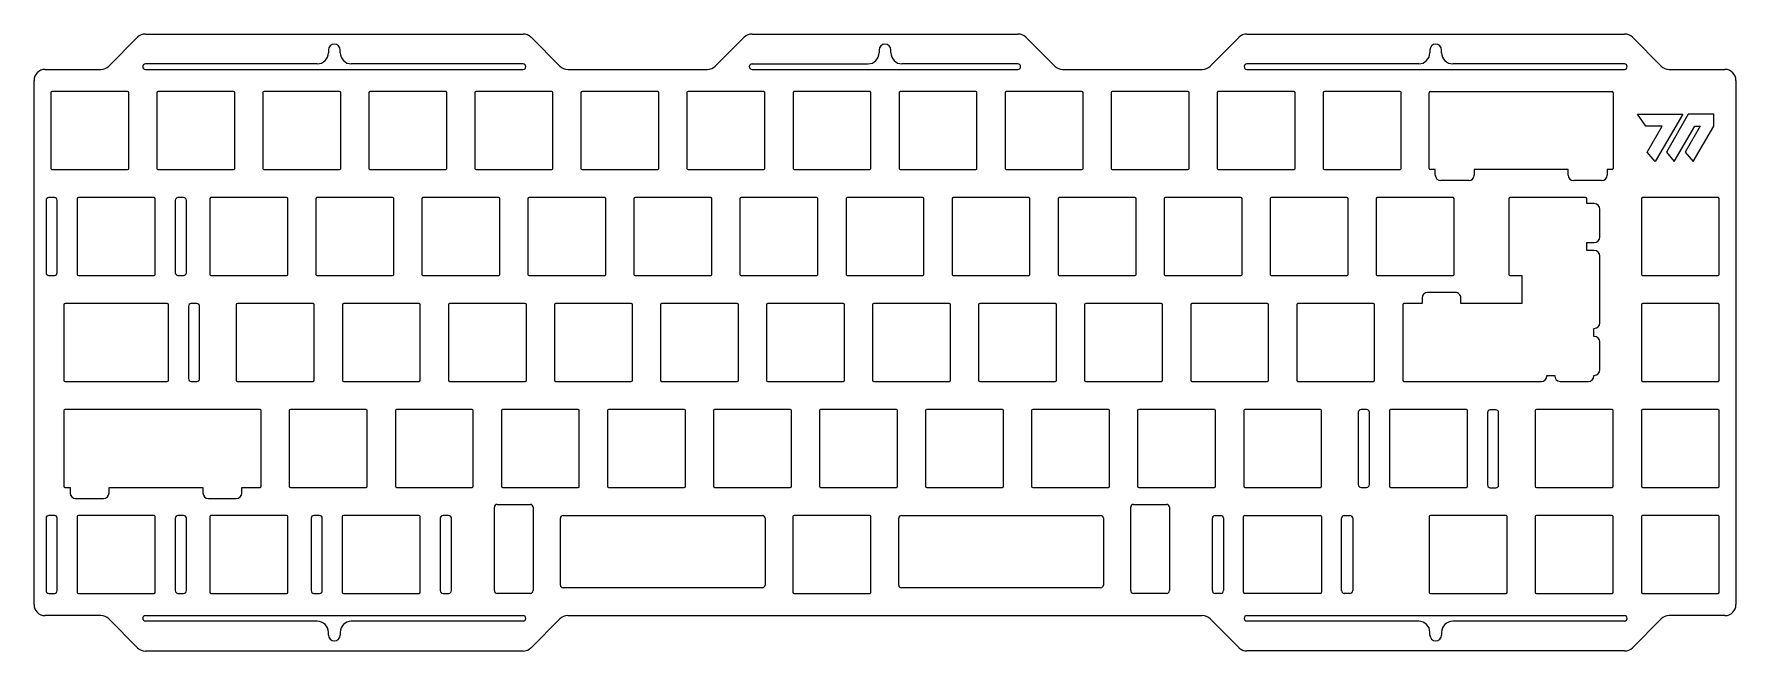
# Model space of a CAD drawing. Header units: millimetres. Extents: x 101 to 407, y 115 to 226.
import ezdxf

# ---------------------------------------------------------------- set-up
doc = ezdxf.new("R2010")
doc.units = ezdxf.units.MM

msp = doc.modelspace()

# ---------------------------------------------------------------- linework, layer by layer
for p, q in [((114.67, 219.96), (119.86, 225.15)), ((121.28, 225.74), (189.12, 225.74)), ((190.54, 225.15), (195.73, 219.96)), ((228.83, 225.15), (223.64, 219.96)), ((230.25, 225.74), (278.02, 225.74)), ((279.43, 225.15), (284.62, 219.96)), ((312.54, 219.96), (317.73, 225.15)), ((319.14, 225.74), (386.99, 225.74)), ((388.4, 225.15), (393.59, 219.96)), ((152.15, 220.37), (121.29, 220.37)), ((154.15, 222.87), (154.15, 222.37)), ((156.25, 222.37), (156.25, 222.87)), ((189.11, 220.37), (158.25, 220.37)), ((230.26, 220.37), (251.08, 220.37)), ((253.08, 222.87), (253.08, 222.37)), ((255.18, 222.37), (255.18, 222.87)), ((278, 220.37), (257.18, 220.37)), ((350.02, 220.37), (319.16, 220.37)), ((352.02, 222.87), (352.02, 222.37)), ((354.12, 222.37), (354.12, 222.87)), ((386.97, 220.37), (356.12, 220.37)), ((101.26, 123.19), (101.26, 217.37)), ((103.26, 219.37), (113.26, 219.37)), ((121.29, 219.37), (189.11, 219.37)), ((197.14, 219.37), (222.23, 219.37)), ((230.26, 219.37), (278, 219.37)), ((286.04, 219.37), (311.12, 219.37)), ((319.16, 219.37), (386.97, 219.37)), ((395.01, 219.37), (405.01, 219.37)), ((407.01, 217.37), (407.01, 123.19)), ((351.91, 201.58), (351.91, 215.18)), ((352.11, 215.38), (384.76, 215.38)), ((384.96, 215.18), (384.96, 201.58)), ((389.32, 211.35), (397.44, 211.35)), ((390.84, 209.18), (389.32, 211.35)), ((397.44, 211.35), (392.49, 202.79)), ((398.44, 211.35), (394.5, 204.52)), ((403.01, 211.35), (398.44, 211.35)), ((403.01, 209.18), (403.01, 211.35)), ((393.77, 209.18), (390.84, 209.18)), ((391.08, 204.52), (393.77, 209.18)), ((395.9, 202.79), (399.59, 209.18)), ((400.6, 209.18), (397.91, 204.52)), ((399.32, 202.79), (403.01, 209.18)), ((399.59, 209.18), (400.6, 209.18)), ((392.49, 202.79), (391.08, 204.52)), ((394.5, 204.52), (395.9, 202.79)), ((397.91, 204.52), (399.32, 202.79)), ((353, 201.38), (352.11, 201.38)), ((353, 200.38), (353, 201.38)), ((359, 199.38), (354, 199.38)), ((376.87, 201.38), (360, 201.38)), ((360, 201.38), (360, 200.38)), ((376.87, 200.38), (376.87, 201.38)), ((382.87, 199.38), (377.87, 199.38)), ((384.76, 201.38), (383.87, 201.38)), ((383.87, 201.38), (383.87, 200.38)), ((103.42, 195.83), (103.42, 182.83)), ((104.92, 196.33), (103.92, 196.33)), ((105.42, 182.83), (105.42, 195.83)), ((126.62, 195.83), (126.62, 182.83)), ((128.12, 196.33), (127.12, 196.33)), ((128.62, 182.83), (128.62, 195.83)), ((103.92, 182.33), (104.92, 182.33)), ((127.12, 182.33), (128.12, 182.33)), ((129, 176.78), (129, 163.78)), ((130.5, 177.28), (129.5, 177.28)), ((131, 163.78), (131, 176.78)), ((129.5, 163.28), (130.5, 163.28)), ((106.62, 158.03), (106.62, 144.43)), ((141.87, 158.23), (106.82, 158.23)), ((142.07, 157.28), (142.07, 158.03)), ((142.07, 145.23), (142.07, 157.23)), ((339.16, 157.73), (339.16, 144.73)), ((340.66, 158.23), (339.66, 158.23)), ((341.16, 144.73), (341.16, 157.73)), ((362.37, 157.67), (362.37, 144.67)), ((363.87, 158.17), (362.87, 158.17)), ((364.37, 144.67), (364.37, 157.67)), ((106.82, 144.23), (107.73, 144.23)), ((107.73, 144.23), (107.73, 143.23)), ((114.73, 143.23), (114.73, 144.23)), ((114.73, 144.23), (131.6, 144.23)), ((131.6, 144.23), (131.6, 143.23)), ((138.6, 143.23), (138.6, 144.23)), ((138.6, 144.23), (141.87, 144.23)), ((142.07, 144.43), (142.07, 145.18)), ((339.66, 144.23), (340.66, 144.23)), ((362.87, 144.17), (363.87, 144.17)), ((108.73, 142.23), (113.73, 142.23)), ((132.6, 142.23), (137.6, 142.23)), ((183.97, 125.67), (183.97, 140.68)), ((184.47, 141.18), (190.42, 141.18)), ((190.92, 140.68), (190.92, 125.67)), ((298.27, 125.67), (298.27, 140.68)), ((298.77, 141.18), (304.72, 141.18)), ((305.22, 140.68), (305.22, 125.67)), ((103.42, 138.68), (103.42, 125.68)), ((104.92, 139.18), (103.92, 139.18)), ((105.42, 125.68), (105.42, 138.68)), ((109.02, 138.98), (109.02, 125.38)), ((122.82, 139.18), (109.22, 139.18)), ((123.02, 125.38), (123.02, 138.98)), ((126.62, 138.68), (126.62, 125.68)), ((128.12, 139.18), (127.12, 139.18)), ((128.62, 125.68), (128.62, 138.68)), ((132.83, 138.98), (132.83, 125.38)), ((146.63, 139.18), (133.03, 139.18)), ((146.83, 125.38), (146.83, 138.98)), ((151.04, 138.68), (151.04, 125.68)), ((152.54, 139.18), (151.54, 139.18)), ((153.04, 125.68), (153.04, 138.68)), ((156.64, 138.98), (156.64, 125.38)), ((170.44, 139.18), (156.84, 139.18)), ((170.64, 125.38), (170.64, 138.98)), ((174.24, 138.68), (174.24, 125.68)), ((175.74, 139.18), (174.74, 139.18)), ((176.24, 125.68), (176.24, 138.68)), ((237.6, 138.98), (237.6, 125.38)), ((251.4, 139.18), (237.8, 139.18)), ((251.6, 125.38), (251.6, 138.98)), ((312.95, 125.68), (312.95, 138.68)), ((313.45, 139.18), (314.45, 139.18)), ((314.95, 138.68), (314.95, 125.68)), ((318.55, 125.38), (318.55, 138.98)), ((318.75, 139.18), (332.35, 139.18)), ((332.55, 138.98), (332.55, 125.38)), ((336.15, 125.68), (336.15, 138.68)), ((336.65, 139.18), (337.65, 139.18)), ((338.15, 138.68), (338.15, 125.68)), ((103.92, 125.18), (104.92, 125.18)), ((109.22, 125.18), (122.82, 125.18)), ((127.12, 125.18), (128.12, 125.18)), ((133.03, 125.18), (146.63, 125.18)), ((151.54, 125.18), (152.54, 125.18)), ((156.84, 125.18), (170.44, 125.18)), ((174.74, 125.18), (175.74, 125.18)), ((190.42, 125.17), (184.47, 125.17)), ((237.8, 125.18), (251.4, 125.18)), ((304.72, 125.17), (298.77, 125.17)), ((314.45, 125.18), (313.45, 125.18)), ((332.35, 125.18), (318.75, 125.18)), ((337.65, 125.18), (336.65, 125.18)), ((113.26, 121.19), (103.26, 121.19)), ((119.86, 115.41), (114.67, 120.6)), ((121.29, 121.19), (189.11, 121.19)), ((152.15, 120.19), (121.29, 120.19)), ((189.11, 120.19), (158.25, 120.19)), ((195.73, 120.6), (190.54, 115.41)), ((197.14, 121.19), (311.12, 121.19)), ((317.73, 115.41), (312.54, 120.61)), ((319.16, 121.19), (386.97, 121.19)), ((350.02, 120.19), (319.16, 120.19)), ((386.97, 120.19), (356.12, 120.19)), ((393.59, 120.61), (388.4, 115.41)), ((405.01, 121.19), (395.01, 121.19)), ((154.15, 117.69), (154.15, 118.19)), ((156.25, 118.19), (156.25, 117.69)), ((352.02, 117.69), (352.02, 118.19)), ((354.12, 118.19), (354.12, 117.69)), ((189.12, 114.82), (121.28, 114.82)), ((386.99, 114.83), (319.14, 114.83))]:
    msp.add_line(p, q)
at = {"color": 7, "linetype": 'Continuous', "lineweight": 25}
for p, q in [((104.26, 215.18), (104.26, 201.58)), ((118.06, 215.38), (104.46, 215.38)), ((118.26, 201.58), (118.26, 215.18)), ((123.31, 215.18), (123.31, 201.58)), ((137.11, 215.38), (123.51, 215.38)), ((137.31, 201.58), (137.31, 215.18)), ((142.36, 215.18), (142.36, 201.58)), ((156.16, 215.38), (142.56, 215.38)), ((156.36, 201.58), (156.36, 215.18)), ((161.41, 215.18), (161.41, 201.58)), ((175.21, 215.38), (161.61, 215.38)), ((175.41, 201.58), (175.41, 215.18)), ((180.46, 215.18), (180.46, 201.58)), ((194.26, 215.38), (180.66, 215.38)), ((194.46, 201.58), (194.46, 215.18)), ((199.51, 215.18), (199.51, 201.58)), ((213.31, 215.38), (199.71, 215.38)), ((213.51, 214.39), (213.51, 215.18)), ((213.51, 214.38), (213.51, 214.39)), ((213.51, 202.38), (213.51, 214.38)), ((218.56, 215.18), (218.56, 201.58)), ((232.36, 215.38), (218.76, 215.38)), ((232.56, 201.58), (232.56, 215.18)), ((237.61, 215.18), (237.61, 201.58)), ((251.41, 215.38), (237.81, 215.38)), ((251.61, 201.58), (251.61, 215.18)), ((256.66, 215.18), (256.66, 201.58)), ((270.46, 215.38), (256.86, 215.38)), ((270.66, 201.58), (270.66, 215.18)), ((275.71, 215.18), (275.71, 201.58)), ((289.51, 215.38), (275.91, 215.38)), ((289.71, 201.58), (289.71, 215.18)), ((294.76, 215.18), (294.76, 201.58)), ((308.56, 215.38), (294.96, 215.38)), ((308.76, 214.39), (308.76, 215.18)), ((308.76, 214.38), (308.76, 214.39)), ((308.76, 202.38), (308.76, 214.38)), ((313.81, 215.18), (313.81, 201.58)), ((327.61, 215.38), (314.01, 215.38)), ((327.81, 201.58), (327.81, 215.18)), ((332.86, 215.18), (332.86, 201.58)), ((346.66, 215.38), (333.06, 215.38)), ((346.86, 201.58), (346.86, 215.18)), ((213.51, 201.58), (213.51, 202.38)), ((213.51, 202.38), (213.51, 202.38)), ((308.76, 201.58), (308.76, 202.38)), ((308.76, 202.38), (308.76, 202.38)), ((104.46, 201.38), (118.06, 201.38)), ((123.51, 201.38), (137.11, 201.38)), ((142.56, 201.38), (156.16, 201.38)), ((161.61, 201.38), (175.21, 201.38)), ((180.66, 201.38), (194.26, 201.38)), ((199.71, 201.38), (213.31, 201.38)), ((218.76, 201.38), (232.36, 201.38)), ((237.81, 201.38), (251.41, 201.38)), ((256.86, 201.38), (270.46, 201.38)), ((275.91, 201.38), (289.51, 201.38)), ((294.96, 201.38), (308.56, 201.38)), ((314.01, 201.38), (327.61, 201.38)), ((333.06, 201.38), (346.66, 201.38)), ((109.02, 196.13), (109.02, 182.53)), ((122.82, 196.33), (109.22, 196.33)), ((123.02, 195.41), (123.02, 196.13)), ((132.83, 196.13), (132.83, 182.53)), ((146.63, 196.33), (133.03, 196.33)), ((146.83, 182.53), (146.83, 196.13)), ((151.88, 196.13), (151.88, 182.53)), ((165.68, 196.33), (152.08, 196.33)), ((165.88, 195.34), (165.88, 196.13)), ((170.93, 196.13), (170.93, 182.53)), ((184.73, 196.33), (171.13, 196.33)), ((184.93, 182.53), (184.93, 196.13)), ((189.98, 196.13), (189.98, 182.53)), ((203.78, 196.33), (190.18, 196.33)), ((203.98, 182.53), (203.98, 196.13)), ((209.03, 196.13), (209.03, 182.53)), ((222.83, 196.33), (209.23, 196.33)), ((223.03, 195.34), (223.03, 196.13)), ((228.08, 196.13), (228.08, 182.53)), ((241.88, 196.33), (228.28, 196.33)), ((242.08, 182.53), (242.08, 196.13)), ((247.13, 196.13), (247.13, 182.53)), ((260.93, 196.33), (247.33, 196.33)), ((261.13, 195.34), (261.13, 196.13)), ((266.18, 196.13), (266.18, 182.53)), ((279.98, 196.33), (266.38, 196.33)), ((280.18, 182.53), (280.18, 196.13)), ((285.23, 196.13), (285.23, 182.53)), ((299.03, 196.33), (285.43, 196.33)), ((299.23, 182.53), (299.23, 196.13)), ((304.28, 196.13), (304.28, 182.53)), ((318.08, 196.33), (304.48, 196.33)), ((318.28, 195.34), (318.28, 196.13)), ((323.33, 196.13), (323.33, 182.53)), ((337.13, 196.33), (323.53, 196.33)), ((337.33, 182.53), (337.33, 196.13)), ((342.38, 196.13), (342.38, 182.53)), ((356.18, 196.33), (342.58, 196.33)), ((356.38, 195.34), (356.38, 196.13)), ((366.19, 196.13), (366.19, 182.53)), ((379.99, 196.33), (366.39, 196.33)), ((380.19, 195.4), (380.19, 196.13)), ((390.01, 196.13), (390.01, 182.53)), ((391, 196.33), (390.21, 196.33)), ((391.01, 196.33), (391, 196.33)), ((403.01, 196.33), (391.01, 196.33)), ((403.02, 196.33), (403.01, 196.33)), ((403.81, 196.33), (403.02, 196.33)), ((404.01, 195.34), (404.01, 196.13)), ((123.02, 183.33), (123.02, 195.33)), ((165.88, 195.33), (165.88, 195.34)), ((165.88, 183.33), (165.88, 195.33)), ((223.03, 195.33), (223.03, 195.34)), ((223.03, 183.33), (223.03, 195.33)), ((261.13, 195.33), (261.13, 195.34)), ((261.13, 183.33), (261.13, 195.33)), ((318.28, 195.33), (318.28, 195.34)), ((318.28, 183.33), (318.28, 195.33)), ((356.38, 195.33), (356.38, 195.34)), ((356.38, 183.33), (356.38, 195.33)), ((380.2, 195.24), (380.2, 195.33)), ((381.55, 195.24), (380.2, 195.24)), ((382.55, 189.24), (382.55, 194.24)), ((404.01, 183.33), (404.01, 195.33)), ((380.2, 186.81), (380.2, 188.24)), ((380.2, 188.24), (381.55, 188.24)), ((381.55, 186.81), (380.2, 186.81)), ((382.55, 173.81), (382.55, 185.81)), ((109.22, 182.33), (122.82, 182.33)), ((123.02, 182.53), (123.02, 183.25)), ((133.03, 182.33), (146.63, 182.33)), ((152.08, 182.33), (165.68, 182.33)), ((165.88, 183.32), (165.88, 183.33)), ((165.88, 182.53), (165.88, 183.32)), ((171.13, 182.33), (184.73, 182.33)), ((190.18, 182.33), (203.78, 182.33)), ((209.23, 182.33), (222.83, 182.33)), ((223.03, 182.53), (223.03, 183.33)), ((223.03, 183.33), (223.03, 183.33)), ((228.28, 182.33), (241.88, 182.33)), ((247.33, 182.33), (260.93, 182.33)), ((261.13, 183.32), (261.13, 183.33)), ((261.13, 182.53), (261.13, 183.32)), ((266.38, 182.33), (279.98, 182.33)), ((285.43, 182.33), (299.03, 182.33)), ((304.48, 182.33), (318.08, 182.33)), ((318.28, 182.53), (318.28, 183.33)), ((318.28, 183.33), (318.28, 183.33)), ((323.53, 182.33), (337.13, 182.33)), ((342.58, 182.33), (356.18, 182.33)), ((356.38, 183.32), (356.38, 183.33)), ((356.38, 182.53), (356.38, 183.32)), ((366.39, 182.33), (368.55, 182.33)), ((368.55, 182.33), (368.55, 177.28)), ((390.21, 182.33), (403.81, 182.33)), ((404.01, 182.53), (404.01, 183.32)), ((350.61, 178.28), (350.61, 177.28)), ((354.11, 179.28), (351.61, 179.28)), ((356.58, 179.28), (354.11, 179.28)), ((357.58, 177.28), (357.58, 178.28)), ((106.64, 177.08), (106.64, 163.48)), ((125.2, 177.28), (106.84, 177.28)), ((125.4, 163.48), (125.4, 177.08)), ((137.6, 177.08), (137.6, 163.48)), ((151.4, 177.28), (137.8, 177.28)), ((151.6, 176.31), (151.6, 177.08)), ((151.6, 164.28), (151.6, 176.28)), ((156.65, 177.08), (156.65, 163.48)), ((170.45, 177.28), (156.85, 177.28)), ((170.65, 176.31), (170.65, 177.08)), ((170.65, 164.28), (170.65, 176.28)), ((175.7, 177.08), (175.7, 163.48)), ((189.5, 177.28), (175.9, 177.28)), ((189.7, 176.31), (189.7, 177.08)), ((189.7, 164.28), (189.7, 176.28)), ((194.75, 177.08), (194.75, 163.48)), ((208.55, 177.28), (194.95, 177.28)), ((208.75, 176.31), (208.75, 177.08)), ((208.75, 164.28), (208.75, 176.28)), ((213.8, 177.08), (213.8, 163.48)), ((227.6, 177.28), (214, 177.28)), ((227.8, 176.31), (227.8, 177.08)), ((227.8, 164.28), (227.8, 176.28)), ((232.85, 177.08), (232.85, 163.48)), ((246.65, 177.28), (233.05, 177.28)), ((246.85, 176.31), (246.85, 177.08)), ((246.85, 164.28), (246.85, 176.28)), ((251.9, 177.08), (251.9, 163.48)), ((265.7, 177.28), (252.1, 177.28)), ((265.9, 176.31), (265.9, 177.08)), ((265.9, 164.28), (265.9, 176.28)), ((270.95, 177.08), (270.95, 163.48)), ((284.75, 177.28), (271.15, 177.28)), ((284.95, 176.31), (284.95, 177.08)), ((284.95, 164.28), (284.95, 176.28)), ((290, 177.08), (290, 163.48)), ((303.8, 177.28), (290.2, 177.28)), ((304, 176.31), (304, 177.08)), ((304, 164.28), (304, 176.28)), ((309.05, 177.08), (309.05, 163.48)), ((322.85, 177.28), (309.25, 177.28)), ((323.05, 176.31), (323.05, 177.08)), ((323.05, 164.28), (323.05, 176.28)), ((328.1, 177.08), (328.1, 163.48)), ((341.9, 177.28), (328.3, 177.28)), ((342.1, 176.31), (342.1, 177.08)), ((342.1, 164.28), (342.1, 176.28)), ((347.15, 177.08), (347.15, 163.48)), ((350.61, 177.28), (347.35, 177.28)), ((368.55, 177.28), (357.58, 177.28)), ((390.01, 177.08), (390.01, 163.48)), ((391, 177.28), (390.21, 177.28)), ((391.01, 177.28), (391, 177.28)), ((403.01, 177.28), (391.01, 177.28)), ((403.81, 177.28), (403.01, 177.28)), ((403.01, 177.28), (403.01, 177.28)), ((404.01, 176.29), (404.01, 177.08)), ((404.01, 164.28), (404.01, 176.28)), ((381.49, 171.37), (381.49, 172.81)), ((381.49, 172.81), (381.55, 172.81)), ((381.55, 171.37), (381.49, 171.37)), ((382.55, 165.37), (382.55, 170.37)), ((106.84, 163.28), (125.2, 163.28)), ((137.8, 163.28), (151.4, 163.28)), ((151.6, 163.48), (151.6, 164.25)), ((156.85, 163.28), (170.45, 163.28)), ((170.65, 163.48), (170.65, 164.25)), ((175.9, 163.28), (189.5, 163.28)), ((189.7, 163.48), (189.7, 164.25)), ((194.95, 163.28), (208.55, 163.28)), ((208.75, 163.48), (208.75, 164.25)), ((214, 163.28), (227.6, 163.28)), ((227.8, 163.48), (227.8, 164.25)), ((233.05, 163.28), (246.65, 163.28)), ((246.85, 163.48), (246.85, 164.25)), ((252.1, 163.28), (265.7, 163.28)), ((265.9, 163.48), (265.9, 164.25)), ((271.15, 163.28), (284.75, 163.28)), ((284.95, 163.48), (284.95, 164.25)), ((290.2, 163.28), (303.8, 163.28)), ((304, 163.48), (304, 164.25)), ((309.25, 163.28), (322.85, 163.28)), ((323.05, 163.48), (323.05, 164.25)), ((328.3, 163.28), (341.9, 163.28)), ((342.1, 163.48), (342.1, 164.25)), ((347.35, 163.28), (372.05, 163.28)), ((373.05, 164.28), (373.05, 164.37)), ((373.05, 164.37), (374.45, 164.37)), ((374.45, 164.37), (374.45, 164.28)), ((375.41, 163.28), (380.49, 163.28)), ((381.49, 164.28), (381.49, 164.37)), ((381.49, 164.37), (381.55, 164.37)), ((390.21, 163.28), (403.81, 163.28)), ((404.01, 163.48), (404.01, 164.27)), ((147.12, 158.03), (147.12, 144.43)), ((148.09, 158.23), (147.32, 158.23)), ((160.12, 158.23), (148.12, 158.23)), ((160.92, 158.23), (160.15, 158.23)), ((161.12, 144.43), (161.12, 158.03)), ((166.17, 158.03), (166.17, 157.24)), ((166.17, 157.24), (166.17, 157.23)), ((166.17, 157.23), (166.17, 145.23)), ((167.14, 158.23), (166.37, 158.23)), ((179.17, 158.23), (167.17, 158.23)), ((179.97, 158.23), (179.2, 158.23)), ((180.17, 144.43), (180.17, 158.03)), ((185.22, 158.03), (185.22, 144.43)), ((186.19, 158.23), (185.42, 158.23)), ((198.22, 158.23), (186.22, 158.23)), ((199.02, 158.23), (198.25, 158.23)), ((199.22, 144.43), (199.22, 158.03)), ((204.27, 158.03), (204.27, 144.43)), ((205.24, 158.23), (204.47, 158.23)), ((217.27, 158.23), (205.27, 158.23)), ((218.07, 158.23), (217.3, 158.23)), ((218.27, 144.43), (218.27, 158.03)), ((223.32, 158.03), (223.32, 144.43)), ((224.29, 158.23), (223.52, 158.23)), ((236.32, 158.23), (224.32, 158.23)), ((237.12, 158.23), (236.35, 158.23)), ((237.32, 157.24), (237.32, 158.03)), ((237.32, 157.23), (237.32, 157.24)), ((237.32, 145.23), (237.32, 157.23)), ((242.37, 158.03), (242.37, 144.43)), ((243.34, 158.23), (242.57, 158.23)), ((255.37, 158.23), (243.37, 158.23)), ((256.17, 158.23), (255.4, 158.23)), ((256.37, 144.43), (256.37, 158.03)), ((261.42, 158.03), (261.42, 157.24)), ((261.42, 157.24), (261.42, 157.23)), ((261.42, 157.23), (261.42, 145.23)), ((262.39, 158.23), (261.62, 158.23)), ((274.42, 158.23), (262.42, 158.23)), ((275.22, 158.23), (274.45, 158.23)), ((275.42, 144.43), (275.42, 158.03)), ((280.47, 158.03), (280.47, 144.43)), ((281.44, 158.23), (280.67, 158.23)), ((293.47, 158.23), (281.47, 158.23)), ((294.27, 158.23), (293.5, 158.23)), ((294.47, 144.43), (294.47, 158.03)), ((299.52, 158.03), (299.52, 144.43)), ((300.49, 158.23), (299.72, 158.23)), ((312.52, 158.23), (300.52, 158.23)), ((313.32, 158.23), (312.55, 158.23)), ((313.52, 144.43), (313.52, 158.03)), ((318.57, 158.03), (318.57, 144.43)), ((319.54, 158.23), (318.77, 158.23)), ((331.57, 158.23), (319.57, 158.23)), ((332.37, 158.23), (331.6, 158.23)), ((332.57, 157.24), (332.57, 158.03)), ((332.57, 157.23), (332.57, 157.24)), ((332.57, 145.23), (332.57, 157.23)), ((344.76, 157.23), (344.76, 145.23)), ((344.77, 158.03), (344.77, 157.33)), ((352.85, 158.23), (344.97, 158.23)), ((358.57, 158.23), (352.85, 158.23)), ((358.77, 144.43), (358.77, 158.03)), ((370.96, 158.03), (370.96, 144.43)), ((384.76, 158.23), (371.16, 158.23)), ((384.96, 144.43), (384.96, 158.03)), ((390.01, 158.03), (390.01, 144.43)), ((391, 158.23), (390.21, 158.23)), ((391.01, 158.23), (391, 158.23)), ((403.01, 158.23), (391.01, 158.23)), ((403.02, 158.23), (403.01, 158.23)), ((403.81, 158.23), (403.02, 158.23)), ((404.01, 157.24), (404.01, 158.03)), ((404.01, 145.23), (404.01, 157.23)), ((147.32, 144.23), (160.92, 144.23)), ((166.17, 145.23), (166.17, 144.43)), ((166.17, 145.23), (166.17, 145.23)), ((166.37, 144.23), (179.97, 144.23)), ((185.42, 144.23), (199.02, 144.23)), ((204.47, 144.23), (218.07, 144.23)), ((223.52, 144.23), (237.12, 144.23)), ((237.32, 144.43), (237.32, 145.23)), ((237.32, 145.23), (237.32, 145.23)), ((242.57, 144.23), (256.17, 144.23)), ((261.42, 145.23), (261.42, 144.43)), ((261.42, 145.23), (261.42, 145.23)), ((261.62, 144.23), (275.22, 144.23)), ((280.67, 144.23), (294.27, 144.23)), ((299.72, 144.23), (313.32, 144.23)), ((318.77, 144.23), (332.37, 144.23)), ((332.57, 144.43), (332.57, 145.23)), ((332.57, 145.23), (332.57, 145.23)), ((344.77, 145.13), (344.77, 144.43)), ((344.97, 144.23), (352.85, 144.23)), ((352.85, 144.23), (358.57, 144.23)), ((371.16, 144.23), (384.76, 144.23)), ((390.21, 144.23), (403.81, 144.23)), ((404.01, 144.43), (404.01, 145.22)), ((351.91, 138.98), (351.91, 125.38)), ((352.9, 139.18), (352.11, 139.18)), ((352.91, 139.18), (352.9, 139.18)), ((364.91, 139.18), (352.91, 139.18)), ((365.71, 139.18), (364.91, 139.18)), ((364.91, 139.18), (364.91, 139.18)), ((365.91, 138.19), (365.91, 138.98)), ((365.91, 126.18), (365.91, 138.18)), ((370.96, 138.98), (370.96, 125.38)), ((384.76, 139.18), (371.16, 139.18)), ((384.96, 125.38), (384.96, 138.98)), ((390.01, 138.98), (390.01, 125.38)), ((391, 139.18), (390.21, 139.18)), ((391.01, 139.18), (391, 139.18)), ((403.01, 139.18), (391.01, 139.18)), ((403.02, 139.18), (403.01, 139.18)), ((403.81, 139.18), (403.02, 139.18)), ((404.01, 138.19), (404.01, 138.98)), ((404.01, 126.18), (404.01, 138.18)), ((365.91, 125.38), (365.91, 126.17)), ((404.01, 125.38), (404.01, 126.17)), ((352.11, 125.18), (365.71, 125.18)), ((371.16, 125.18), (384.76, 125.18)), ((390.21, 125.18), (403.81, 125.18))]:
    msp.add_line(p, q, dxfattribs=at)
at = {"linetype": 'Continuous'}
for p, q in [((195.82, 126.68), (195.82, 138.68)), ((196.32, 139.18), (232.1, 139.18)), ((232.6, 138.68), (232.6, 126.68)), ((237.6, 138.68), (237.6, 126.96)), ((251.1, 139.18), (238.1, 139.18)), ((251.6, 126.96), (251.6, 138.68)), ((256.6, 126.68), (256.6, 138.68)), ((257.1, 139.18), (292.87, 139.18)), ((293.37, 138.68), (293.37, 126.68)), ((232.1, 126.18), (196.32, 126.18)), ((237.6, 126.96), (237.6, 125.68)), ((251.6, 125.68), (251.6, 126.96)), ((292.87, 126.18), (257.1, 126.18)), ((238.1, 125.18), (251.1, 125.18))]:
    msp.add_line(p, q, dxfattribs=at)
for centre, radius, start, end in [((121.28, 223.74), 2, 90, 135), ((155.2, 222.87), 1.05, 0, 180), ((189.12, 223.74), 2, 45, 90), ((230.25, 223.74), 2, 90, 135), ((254.13, 222.87), 1.05, 0, 180), ((278.02, 223.74), 2, 45, 90), ((319.14, 223.74), 2, 90, 135), ((353.07, 222.87), 1.05, 0, 180), ((386.99, 223.74), 2, 45, 90), ((121.29, 219.87), 0.5, 90, 270), ((152.15, 222.37), 2, 270, 0), ((158.25, 222.37), 2, 180, 270), ((189.11, 219.87), 0.5, 270, 90), ((230.26, 219.87), 0.5, 90, 270), ((251.08, 222.37), 2, 270, 0), ((257.18, 222.37), 2, 180, 270), ((278, 219.87), 0.5, 270, 90), ((319.16, 219.87), 0.5, 90, 270), ((350.02, 222.37), 2, 270, 0), ((356.12, 222.37), 2, 180, 270), ((386.97, 219.87), 0.5, 270, 90), ((103.26, 217.37), 2, 90, 180), ((113.26, 221.37), 2, 270, 315), ((197.14, 221.37), 2, 225, 270), ((222.23, 221.37), 2, 270, 315), ((286.04, 221.37), 2, 225, 270), ((311.12, 221.37), 2, 270, 315), ((395.01, 221.37), 2, 225, 270), ((405.01, 217.37), 2, 360, 90), ((352.11, 215.18), 0.2, 90, 180), ((384.76, 215.18), 0.2, 0, 90), ((352.11, 201.58), 0.2, 180, 270), ((354, 200.38), 1, 180, 270), ((359, 200.38), 1, 270, 360), ((377.87, 200.38), 1, 180, 270), ((382.87, 200.38), 1, 270, 0), ((384.76, 201.58), 0.2, 270, 0), ((103.92, 195.83), 0.5, 90, 180), ((104.92, 195.83), 0.5, 0, 90), ((127.12, 195.83), 0.5, 90, 180), ((128.12, 195.83), 0.5, 0, 90), ((103.92, 182.83), 0.5, 180, 270), ((104.92, 182.83), 0.5, 270, 0), ((127.12, 182.83), 0.5, 180, 270), ((128.12, 182.83), 0.5, 270, 0), ((129.5, 176.78), 0.5, 90, 180), ((130.5, 176.78), 0.5, 0, 90), ((129.5, 163.78), 0.5, 180, 270), ((130.5, 163.78), 0.5, 270, 360), ((106.82, 158.03), 0.2, 90, 180), ((141.87, 158.03), 0.2, 360, 90), ((141.07, 157.23), 1, 0, 3.1025), ((339.66, 157.73), 0.5, 90, 180), ((340.66, 157.73), 0.5, 0, 90), ((362.87, 157.67), 0.5, 90, 180), ((363.87, 157.67), 0.5, 0, 90), ((106.82, 144.43), 0.2, 180, 270), ((141.87, 144.43), 0.2, 270, 360), ((141.07, 145.23), 1, 356.8975, 360), ((339.66, 144.73), 0.5, 180, 270), ((340.66, 144.73), 0.5, 270, 0), ((362.87, 144.67), 0.5, 180, 270), ((363.87, 144.67), 0.5, 270, 0), ((108.73, 143.23), 1, 180, 270), ((113.73, 143.23), 1, 270, 0), ((132.6, 143.23), 1, 180, 270), ((137.6, 143.23), 1, 270, 360), ((184.47, 140.68), 0.5, 90, 180), ((190.42, 140.68), 0.5, 360, 90), ((298.77, 140.68), 0.5, 90, 180), ((304.72, 140.68), 0.5, 0, 90), ((103.92, 138.68), 0.5, 90, 180), ((104.92, 138.68), 0.5, 0, 90), ((109.22, 138.98), 0.2, 90, 180), ((122.82, 138.98), 0.2, 0, 90), ((127.12, 138.68), 0.5, 90, 180), ((128.12, 138.68), 0.5, 0, 90), ((133.03, 138.98), 0.2, 90, 180), ((146.63, 138.98), 0.2, 0, 90), ((151.54, 138.68), 0.5, 90, 180), ((152.54, 138.68), 0.5, 0, 90), ((156.84, 138.98), 0.2, 90, 180), ((170.44, 138.98), 0.2, 0, 90), ((174.74, 138.68), 0.5, 90, 180), ((175.74, 138.68), 0.5, 0, 90), ((237.8, 138.98), 0.2, 90, 180), ((251.4, 138.98), 0.2, 0, 90), ((313.45, 138.68), 0.5, 90, 180), ((314.45, 138.68), 0.5, 0, 90), ((318.75, 138.98), 0.2, 90, 180), ((332.35, 138.98), 0.2, 0, 90), ((336.65, 138.68), 0.5, 90, 180), ((337.65, 138.68), 0.5, 0, 90), ((103.92, 125.68), 0.5, 180, 270), ((104.92, 125.68), 0.5, 270, 0), ((109.22, 125.38), 0.2, 180, 270), ((122.82, 125.38), 0.2, 270, 0), ((127.12, 125.68), 0.5, 180, 270), ((128.12, 125.68), 0.5, 270, 0), ((133.03, 125.38), 0.2, 180, 270), ((146.63, 125.38), 0.2, 270, 0), ((151.54, 125.68), 0.5, 180, 270), ((152.54, 125.68), 0.5, 270, 0), ((156.84, 125.38), 0.2, 180, 270), ((170.44, 125.38), 0.2, 270, 0), ((174.74, 125.68), 0.5, 180, 270), ((175.74, 125.68), 0.5, 270, 0), ((184.47, 125.67), 0.5, 180, 270), ((190.42, 125.67), 0.5, 270, 0), ((237.8, 125.38), 0.2, 180, 270), ((251.4, 125.38), 0.2, 270, 0), ((298.77, 125.67), 0.5, 180, 270), ((304.72, 125.67), 0.5, 270, 0), ((313.45, 125.68), 0.5, 180, 270), ((314.45, 125.68), 0.5, 270, 0), ((318.75, 125.38), 0.2, 180, 270), ((332.35, 125.38), 0.2, 270, 0), ((336.65, 125.68), 0.5, 180, 270), ((337.65, 125.68), 0.5, 270, 0), ((103.26, 123.19), 2, 180, 270), ((405.01, 123.19), 2, 270, 360), ((113.26, 119.19), 2, 45, 90), ((121.29, 120.69), 0.5, 90, 270), ((152.15, 118.19), 2, 0, 90), ((158.25, 118.19), 2, 90, 180), ((189.11, 120.69), 0.5, 270, 90), ((197.14, 119.19), 2, 90, 135), ((311.12, 119.19), 2, 45, 90), ((319.16, 120.69), 0.5, 90, 270), ((350.02, 118.19), 2, 0, 90), ((356.12, 118.19), 2, 90, 180), ((386.97, 120.69), 0.5, 270, 90), ((395.01, 119.19), 2, 90, 135), ((155.2, 117.69), 1.05, 180, 0), ((353.07, 117.69), 1.05, 180, 0), ((121.28, 116.82), 2, 225, 270), ((189.12, 116.82), 2, 270, 315), ((319.14, 116.83), 2, 225, 270), ((386.99, 116.83), 2, 270, 315)]:
    msp.add_arc(centre, radius, start, end)
at = {"color": 7, "linetype": 'Continuous', "lineweight": 25}
for centre, radius, start, end in [((104.46, 215.18), 0.2, 90, 180), ((118.06, 215.18), 0.2, 360, 90), ((123.51, 215.18), 0.2, 90, 180), ((137.11, 215.18), 0.2, 0, 90), ((142.56, 215.18), 0.2, 90, 180), ((156.16, 215.18), 0.2, 360, 90), ((161.61, 215.18), 0.2, 90, 180), ((175.21, 215.18), 0.2, 0, 90), ((180.66, 215.18), 0.2, 90, 180), ((194.26, 215.18), 0.2, 0, 90), ((199.71, 215.18), 0.2, 90, 180), ((213.31, 215.18), 0.2, 360, 90), ((218.76, 215.18), 0.2, 90, 180), ((232.36, 215.18), 0.2, 360, 90), ((237.81, 215.18), 0.2, 90, 180), ((251.41, 215.18), 0.2, 360, 90), ((256.86, 215.18), 0.2, 90, 180), ((270.46, 215.18), 0.2, 360, 90), ((275.91, 215.18), 0.2, 90, 180), ((289.51, 215.18), 0.2, 360, 90), ((294.96, 215.18), 0.2, 90, 180), ((308.56, 215.18), 0.2, 360, 90), ((314.01, 215.18), 0.2, 90, 180), ((327.61, 215.18), 0.2, 360, 90), ((333.06, 215.18), 0.2, 90, 180), ((346.66, 215.18), 0.2, 360, 90), ((104.46, 201.58), 0.2, 180, 270), ((118.06, 201.58), 0.2, 270, 0), ((123.51, 201.58), 0.2, 180, 270), ((137.11, 201.58), 0.2, 270, 0), ((142.56, 201.58), 0.2, 180, 270), ((156.16, 201.58), 0.2, 270, 0), ((161.61, 201.58), 0.2, 180, 270), ((175.21, 201.58), 0.2, 270, 0), ((180.66, 201.58), 0.2, 180, 270), ((194.26, 201.58), 0.2, 270, 0), ((199.71, 201.58), 0.2, 180, 270), ((213.31, 201.58), 0.2, 270, 0), ((218.76, 201.58), 0.2, 180, 270), ((232.36, 201.58), 0.2, 270, 0), ((237.81, 201.58), 0.2, 180, 270), ((251.41, 201.58), 0.2, 270, 0), ((256.86, 201.58), 0.2, 180, 270), ((270.46, 201.58), 0.2, 270, 0), ((275.91, 201.58), 0.2, 180, 270), ((289.51, 201.58), 0.2, 270, 0), ((294.96, 201.58), 0.2, 180, 270), ((308.56, 201.58), 0.2, 270, 0), ((314.01, 201.58), 0.2, 180, 270), ((327.61, 201.58), 0.2, 270, 0), ((333.06, 201.58), 0.2, 180, 270), ((346.66, 201.58), 0.2, 270, 0), ((109.22, 196.13), 0.2, 90, 180), ((122.82, 196.13), 0.2, 360, 90), ((133.03, 196.13), 0.2, 90, 180), ((146.63, 196.13), 0.2, 0, 90), ((152.08, 196.13), 0.2, 90, 180), ((165.68, 196.13), 0.2, 360, 90), ((171.13, 196.13), 0.2, 90, 180), ((184.73, 196.13), 0.2, 0, 90), ((190.18, 196.13), 0.2, 90, 180), ((203.78, 196.13), 0.2, 360, 90), ((209.23, 196.13), 0.2, 90, 180), ((222.83, 196.13), 0.2, 360, 90), ((228.28, 196.13), 0.2, 90, 180), ((241.88, 196.13), 0.2, 360, 90), ((247.33, 196.13), 0.2, 90, 180), ((260.93, 196.13), 0.2, 360, 90), ((266.38, 196.13), 0.2, 90, 180), ((279.98, 196.13), 0.2, 0, 90), ((285.43, 196.13), 0.2, 90, 180), ((299.03, 196.13), 0.2, 0, 90), ((304.48, 196.13), 0.2, 90, 180), ((318.08, 196.13), 0.2, 360, 90), ((323.53, 196.13), 0.2, 90, 180), ((337.13, 196.13), 0.2, 360, 90), ((342.58, 196.13), 0.2, 90, 180), ((356.18, 196.13), 0.2, 360, 90), ((366.39, 196.13), 0.2, 90, 180), ((379.99, 196.13), 0.2, 360, 90), ((390.21, 196.13), 0.2, 90, 180), ((403.81, 196.13), 0.2, 0, 90), ((122.02, 195.33), 1, 0, 4.3842), ((379.2, 195.33), 1, 0, 3.8344), ((381.55, 194.24), 1, 360, 90), ((403.01, 195.33), 1, 0, 0.617), ((381.55, 189.24), 1, 270, 359.7168), ((381.55, 185.81), 1, 0, 90), ((109.22, 182.53), 0.2, 180, 270), ((122.82, 182.53), 0.2, 270, 0), ((122.02, 183.33), 1, 355.6158, 0.0001), ((133.03, 182.53), 0.2, 180, 270), ((146.63, 182.53), 0.2, 270, 0), ((152.08, 182.53), 0.2, 180, 270), ((165.68, 182.53), 0.2, 270, 0), ((171.13, 182.53), 0.2, 180, 270), ((184.73, 182.53), 0.2, 270, 0), ((190.18, 182.53), 0.2, 180, 270), ((203.78, 182.53), 0.2, 270, 0), ((209.23, 182.53), 0.2, 180, 270), ((222.83, 182.53), 0.2, 270, 0), ((228.28, 182.53), 0.2, 180, 270), ((241.88, 182.53), 0.2, 270, 0), ((247.33, 182.53), 0.2, 180, 270), ((260.93, 182.53), 0.2, 270, 0), ((266.38, 182.53), 0.2, 180, 270), ((279.98, 182.53), 0.2, 270, 0), ((285.43, 182.53), 0.2, 180, 270), ((299.03, 182.53), 0.2, 270, 0), ((304.48, 182.53), 0.2, 180, 270), ((318.08, 182.53), 0.2, 270, 0), ((323.53, 182.53), 0.2, 180, 270), ((337.13, 182.53), 0.2, 270, 0), ((342.58, 182.53), 0.2, 180, 270), ((356.18, 182.53), 0.2, 270, 0), ((366.39, 182.53), 0.2, 180, 270), ((390.21, 182.53), 0.2, 180, 270), ((403.81, 182.53), 0.2, 270, 360), ((403.01, 183.33), 0.999, 359.3829, 0.0002), ((351.61, 178.28), 1, 90, 180), ((356.58, 178.28), 1, 360, 90.0009), ((106.84, 177.08), 0.2, 90, 180), ((125.2, 177.08), 0.2, 0, 90), ((137.8, 177.08), 0.2, 90, 180), ((151.4, 177.08), 0.2, 0, 90), ((150.6, 176.28), 1, 0, 1.9194), ((156.85, 177.08), 0.2, 90, 180), ((170.45, 177.08), 0.2, 0, 90), ((169.65, 176.28), 1, 0, 1.9246), ((175.9, 177.08), 0.2, 90, 180), ((189.5, 177.08), 0.2, 0, 90), ((188.7, 176.28), 1, 0, 1.9298), ((194.95, 177.08), 0.2, 90, 180), ((208.55, 177.08), 0.2, 0, 90), ((207.75, 176.28), 1, 0, 1.9089), ((214, 177.08), 0.2, 90, 180), ((227.6, 177.08), 0.2, 0, 90), ((226.8, 176.28), 1, 0, 1.8878), ((233.05, 177.08), 0.2, 90, 180), ((246.65, 177.08), 0.2, 360, 90), ((245.85, 176.28), 1, 0, 1.9194), ((252.1, 177.08), 0.2, 90, 180), ((265.7, 177.08), 0.2, 0, 90), ((264.9, 176.28), 1, 0, 1.8984), ((271.15, 177.08), 0.2, 90, 180), ((284.75, 177.08), 0.2, 0, 90), ((283.95, 176.28), 1, 0, 1.9298), ((290.2, 177.08), 0.2, 90, 180), ((303.8, 177.08), 0.2, 0, 90), ((303, 176.28), 1, 0, 1.9089), ((309.25, 177.08), 0.2, 90, 180), ((322.85, 177.08), 0.2, 360, 90), ((322.05, 176.28), 1, 0, 1.8878), ((328.3, 177.08), 0.2, 90, 180), ((341.9, 177.08), 0.2, 0, 90), ((341.1, 176.28), 1, 0, 1.9194), ((347.35, 177.08), 0.2, 90, 180), ((390.21, 177.08), 0.2, 90, 180), ((403.81, 177.08), 0.2, 360, 90), ((403.01, 176.28), 1, 0, 0.617), ((381.55, 173.81), 1, 270, 360), ((381.55, 170.37), 1, 0.2831, 90), ((381.55, 165.37), 1, 270, 360), ((106.84, 163.48), 0.2, 180, 270), ((125.2, 163.48), 0.2, 270, 0), ((137.8, 163.48), 0.2, 180, 270), ((151.4, 163.48), 0.2, 270, 360), ((150.6, 164.28), 1, 358.0806, 0), ((156.85, 163.48), 0.2, 180, 270), ((170.45, 163.48), 0.2, 270, 360), ((169.65, 164.28), 1, 358.0754, 0), ((175.9, 163.48), 0.2, 180, 270), ((189.5, 163.48), 0.2, 270, 360), ((188.7, 164.28), 1, 358.0703, 359.9998), ((194.95, 163.48), 0.2, 180, 270), ((208.55, 163.48), 0.2, 270, 360), ((207.75, 164.28), 1, 358.0912, 359.9999), ((214, 163.48), 0.2, 180, 270), ((227.6, 163.48), 0.2, 270, 360), ((226.8, 164.28), 1, 358.1122, 0), ((233.05, 163.48), 0.2, 180, 270), ((246.65, 163.48), 0.2, 270, 0), ((245.85, 164.28), 1, 358.0807, 359.9998), ((252.1, 163.48), 0.2, 180, 270), ((265.7, 163.48), 0.2, 270, 360), ((264.9, 164.28), 1, 358.1017, 360), ((271.15, 163.48), 0.2, 180, 270), ((284.75, 163.48), 0.2, 270, 360), ((283.95, 164.28), 1, 358.0703, 359.9998), ((290.2, 163.48), 0.2, 180, 270), ((303.8, 163.48), 0.2, 270, 360), ((303, 164.28), 1, 358.0912, 359.9999), ((309.25, 163.48), 0.2, 180, 270), ((322.85, 163.48), 0.2, 270, 360), ((322.05, 164.28), 1, 358.1122, 0), ((328.3, 163.48), 0.2, 180, 270), ((341.9, 163.48), 0.2, 270, 360), ((341.1, 164.28), 1, 358.0807, 359.9999), ((347.35, 163.48), 0.2, 180, 270), ((372.05, 164.28), 1, 270, 0), ((375.45, 164.28), 1, 180, 267.5037), ((380.49, 164.28), 1, 270, 0), ((390.21, 163.48), 0.2, 180, 270), ((403.81, 163.48), 0.2, 270, 0), ((403.01, 164.28), 0.999, 359.3829, 0.0002), ((147.32, 158.03), 0.2, 90, 180), ((148.12, 157.23), 1, 90, 91.8842), ((160.12, 157.23), 1, 88.1158, 90), ((160.92, 158.03), 0.2, 360, 90), ((166.37, 158.03), 0.2, 90, 180), ((167.17, 157.23), 1, 90, 91.8842), ((179.17, 157.23), 1, 88.1158, 90), ((179.97, 158.03), 0.2, 360, 90), ((185.42, 158.03), 0.2, 90, 180), ((186.22, 157.23), 1, 90, 91.8842), ((198.22, 157.23), 1, 88.1158, 90), ((199.02, 158.03), 0.2, 360, 90), ((204.47, 158.03), 0.2, 90, 180), ((205.27, 157.23), 1, 90, 91.8842), ((217.27, 157.23), 1, 88.1158, 90), ((218.07, 158.03), 0.2, 360, 90), ((223.52, 158.03), 0.2, 90, 180), ((224.32, 157.23), 1, 90, 91.8842), ((236.32, 157.23), 1, 88.1158, 90), ((237.12, 158.03), 0.2, 360, 90), ((242.57, 158.03), 0.2, 90, 180), ((243.37, 157.23), 1, 90, 91.8842), ((255.37, 157.23), 1, 88.1158, 90), ((256.17, 158.03), 0.2, 360, 90), ((261.62, 158.03), 0.2, 90, 180), ((262.42, 157.23), 1, 90, 91.8842), ((274.42, 157.23), 1, 88.1158, 90), ((275.22, 158.03), 0.2, 0, 90), ((280.67, 158.03), 0.2, 90, 180), ((281.47, 157.23), 1, 90, 91.8842), ((293.47, 157.23), 1, 88.1158, 90), ((294.27, 158.03), 0.2, 360, 90), ((299.72, 158.03), 0.2, 90, 180), ((300.52, 157.23), 1, 90, 91.8842), ((312.52, 157.23), 1, 88.1158, 90), ((313.32, 158.03), 0.2, 360, 90), ((318.77, 158.03), 0.2, 90, 180), ((319.57, 157.23), 1, 90, 91.8842), ((331.57, 157.23), 1, 88.1158, 90), ((332.37, 158.03), 0.2, 360, 90), ((345.76, 157.23), 1, 174.4821, 180), ((344.97, 158.03), 0.2, 90, 180), ((358.57, 158.03), 0.2, 360, 90), ((371.16, 158.03), 0.2, 90, 180), ((384.76, 158.03), 0.2, 360, 90), ((390.21, 158.03), 0.2, 90, 180), ((403.81, 158.03), 0.2, 360, 90), ((403.01, 157.23), 1, 0, 0.617), ((147.32, 144.43), 0.2, 180, 270), ((160.92, 144.43), 0.2, 270, 0), ((166.37, 144.43), 0.2, 180, 270), ((179.97, 144.43), 0.2, 270, 0), ((185.42, 144.43), 0.2, 180, 270), ((199.02, 144.43), 0.2, 270, 0), ((204.47, 144.43), 0.2, 180, 270), ((218.07, 144.43), 0.2, 270, 0), ((223.52, 144.43), 0.2, 180, 270), ((237.12, 144.43), 0.2, 270, 0), ((242.57, 144.43), 0.2, 180, 270), ((256.17, 144.43), 0.2, 270, 0), ((261.62, 144.43), 0.2, 180, 270), ((275.22, 144.43), 0.2, 270, 0), ((280.67, 144.43), 0.2, 180, 270), ((294.27, 144.43), 0.2, 270, 0), ((299.72, 144.43), 0.2, 180, 270), ((313.32, 144.43), 0.2, 270, 0), ((318.77, 144.43), 0.2, 180, 270), ((332.37, 144.43), 0.2, 270, 0), ((345.76, 145.23), 1, 180, 185.5179), ((344.97, 144.43), 0.2, 180, 270), ((358.57, 144.43), 0.2, 270, 360), ((371.16, 144.43), 0.2, 180, 270), ((384.76, 144.43), 0.2, 270, 0), ((390.21, 144.43), 0.2, 180, 270), ((403.81, 144.43), 0.2, 270, 0), ((403.01, 145.23), 0.999, 359.3829, 0.0002), ((352.11, 138.98), 0.2, 90, 180), ((365.71, 138.98), 0.2, 0, 90), ((364.91, 138.18), 1, 360, 0.617), ((371.16, 138.98), 0.2, 90, 180), ((384.76, 138.98), 0.2, 360, 90), ((390.21, 138.98), 0.2, 90, 180), ((403.81, 138.98), 0.2, 360, 90), ((403.01, 138.18), 1, 0, 0.617), ((352.11, 125.38), 0.2, 180, 270), ((365.71, 125.38), 0.2, 270, 0), ((364.91, 126.18), 0.999, 359.3828, 0.0005), ((371.16, 125.38), 0.2, 180, 270), ((384.76, 125.38), 0.2, 270, 0), ((390.21, 125.38), 0.2, 180, 270), ((403.81, 125.38), 0.2, 270, 0), ((403.01, 126.18), 0.999, 359.3829, 0.0002)]:
    msp.add_arc(centre, radius, start, end, dxfattribs=at)
at = {"linetype": 'Continuous'}
for centre, start, end in [((196.32, 138.68), 90, 180), ((232.1, 138.68), 0, 90), ((257.1, 138.68), 90, 180), ((292.87, 138.68), 0, 90), ((196.32, 126.68), 180, 270), ((232.1, 126.68), 270, 360), ((257.1, 126.68), 180, 270), ((292.87, 126.68), 270, 360)]:
    msp.add_arc(centre, 0.5, start, end, dxfattribs=at)

doc.saveas('drawing.dxf')
